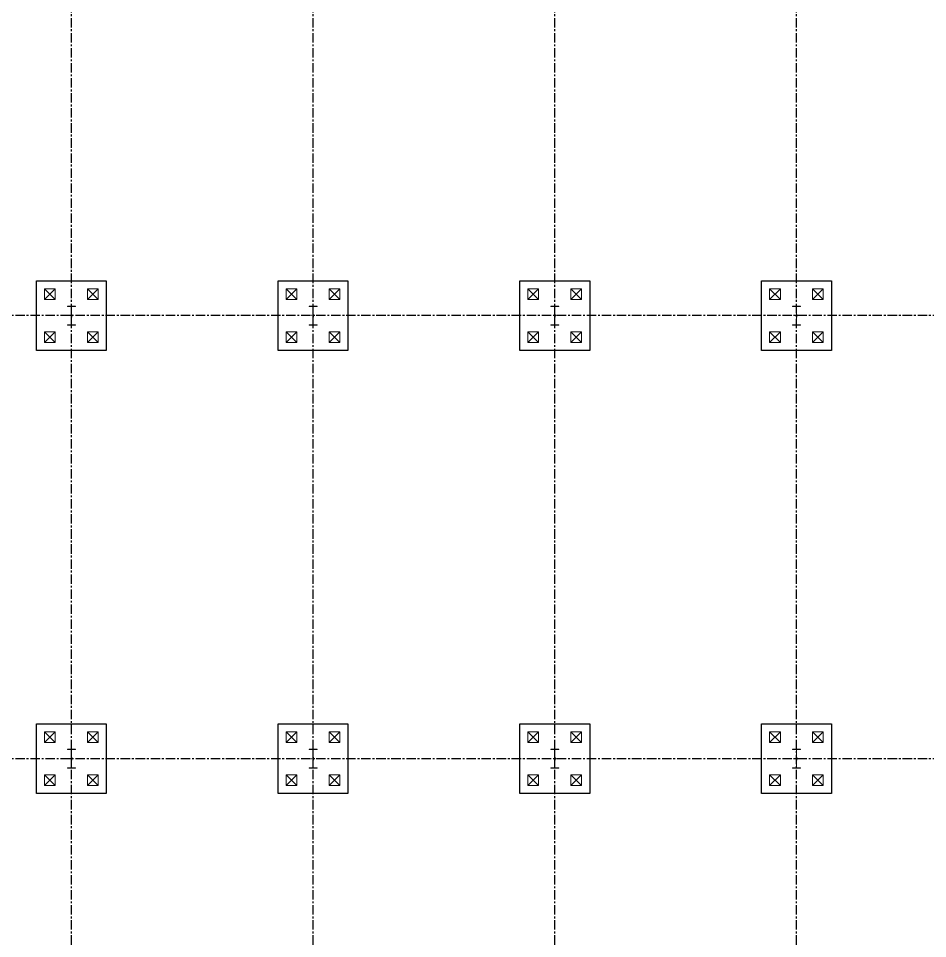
# Model space of a CAD drawing. Extents: x 782294 to 1727252, y -631030 to 17645.
# Drawn here: x 1046583 to 1080437, y -355086 to -320817 of the extents above; entities that cross this region are included whole.
import ezdxf

# ---------------------------------------------------------------- set-up
doc = ezdxf.new("R2010")
doc.units = 0
doc.linetypes.add('CENTER', pattern=[2, 1.25, -0.25, 0.25, -0.25])
for name, color, linetype in [('!ZN3-铝板幕墙-3', 3, 'Continuous'), ('DIM', 173, 'Continuous'), ('DOTE', 1, 'CENTER'), ('S-DOTE1', 140, 'CENTER'), ('S-HATCH1-W', 252, 'Continuous')]:
    doc.layers.add(name, color=color, linetype=linetype)
doc.layers.add('S-col', color=2, linetype='Continuous', lineweight=0)
doc.layers.add('S-zhuang', color=1, linetype='Continuous', lineweight=0)

# ---------------------------------------------------------------- blocks, each defined once
blk = doc.blocks.new('20250821100646')
at = {"layer": 'DOTE', "ltscale": 280}
for p, q in [((30300, -10067.4), (30300, 92720)), ((39300, -10067.4), (39300, 92720)), ((48300, -10067.4), (48300, 92720)), ((57300, -10067.4), (57300, 92720)), ((165204.2, 66000), (-11095.8, 66000)), ((165204.2, 49500), (-11095.8, 49500))]:
    blk.add_line(p, q, dxfattribs=at)
blk = doc.blocks.new('20250922145540')
at = {"layer": 'S-col'}
blk.add_lwpolyline([(-195790, 766820), (-195490, 766820), (-195490, 766808), (-195636, 766808), (-195636, 766132), (-195490, 766132), (-195490, 766120), (-195790, 766120), (-195790, 766132), (-195644, 766132), (-195644, 766808), (-195790, 766808)], close=True, dxfattribs=at)
blk = doc.blocks.new('S-ZHUANG-400')
at = {"layer": 'S-zhuang'}
for p, q in [((200, -200), (-200, 200)), ((-200, -200), (200, 200))]:
    blk.add_line(p, q, dxfattribs=at)
blk.add_lwpolyline([(-200, 200), (200, 200), (200, -200), (-200, -200)], close=True, dxfattribs=at)
blk = doc.blocks.new('CT4')
at = {"layer": 'S-DOTE1', "ltscale": 0.25}
for p, q in [((-99971, -169242), (-100091, -169242)), ((-100031, -169182), (-100031, -169302))]:
    blk.add_line(p, q, dxfattribs=at)
at = {"layer": 'S-HATCH1-W'}
blk.add_lwpolyline([(-101331, -170542), (-101331, -167942), (-98731, -167942), (-98731, -170542)], close=True, dxfattribs=at)
at = {"layer": 'S-zhuang', "rotation": 90}
for p in [(-100831, -168442), (-99231, -168442), (-100831, -170042), (-99231, -170042)]:
    blk.add_blockref('S-ZHUANG-400', p, dxfattribs=at)
blk = doc.blocks.new('A$C8df6222d')
for p in [(225940, -700470), (234940, -700470), (243940, -700470), (252940, -700470), (225940, -716970), (234940, -716970), (243940, -716970), (252940, -716970)]:
    blk.add_blockref('20250922145540', p)
at = {"layer": 'S-zhuang'}
for p in [(130331, 235242), (139331, 235242), (148331, 235242), (157331, 235242), (130331, 218742), (139331, 218742), (148331, 218742), (157331, 218742)]:
    blk.add_blockref('CT4', p, dxfattribs=at)

msp = doc.modelspace()

# ---------------------------------------------------------------- block references
at = {"layer": '!ZN3-铝板幕墙-3', "ltscale": 1750}
msp.add_blockref('A$C8df6222d', (1018254.9, -397885.7), dxfattribs=at)
at = {"layer": 'DIM', "ltscale": 1500}
msp.add_blockref('20250821100646', (1018254.9, -397885.7), dxfattribs=at)

doc.saveas('drawing.dxf')
